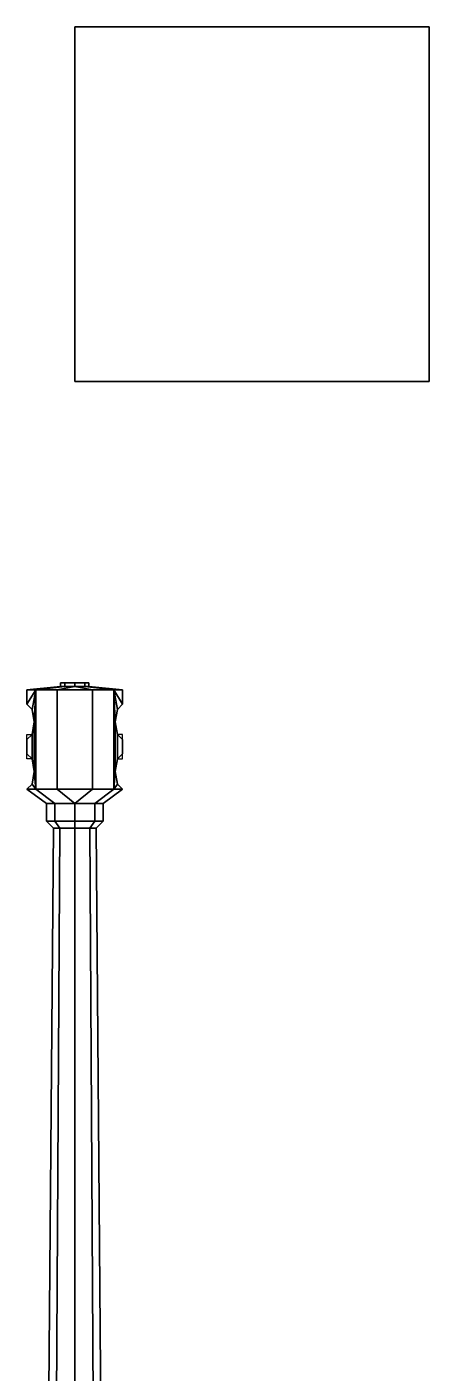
# Model space of a CAD drawing. Header units: millimetres. Extents: x -1.7 to 1.6, y -3.2 to 7.1.
# Drawn here: x -0.135 to 1, y 3.353 to 7.15 of the extents above; entities that cross this region are included whole.
import ezdxf

# ---------------------------------------------------------------- set-up
doc = ezdxf.new("R2010")
doc.units = ezdxf.units.MM
doc.header["$MEASUREMENT"] = 0
doc.layers.add('barrel', color=1, linetype='Continuous')

msp = doc.modelspace()

# ---------------------------------------------------------------- linework, layer by layer
for points in [[(1, 7.15, -5.72), (1, 7.15, -6.72), (0, 7.15, -6.72), (0, 7.15, -5.72)], [(1, 7.15, -6.72), (1, 6.15, -6.72), (0, 6.15, -6.72), (0, 7.15, -6.72)], [(0, 7.15, -6.72), (0, 6.15, -6.72), (0, 6.15, -5.72), (0, 7.15, -5.72)], [(0, 7.15, -5.72), (0, 6.15, -5.72), (1, 6.15, -5.72), (1, 7.15, -5.72)], [(1, 6.15, -5.72), (1, 6.15, -6.72), (1, 7.15, -6.72), (1, 7.15, -5.72)], [(0, 6.15, -5.72), (0, 6.15, -6.72), (1, 6.15, -6.72), (1, 6.15, -5.72)]]:
    msp.add_3dface(points)
at = {"layer": 'barrel'}
for points in [[(-0.04, 5.29, 2.21), (-0.0283, 5.29, 2.1817), (-0.1101, 5.28, 2.1499), (-0.135, 5.28, 2.21)], [(-0.0283, 5.29, 2.2383), (-0.04, 5.29, 2.21), (-0.135, 5.28, 2.21), (-0.1101, 5.28, 2.2701)], [(-0.1101, 5.28, 2.2701), (-0.135, 5.24, 2.21), (-0.1204, 5.2254, 2.2454), (-0.1101, 5.28, 2.2701)], [(-0.135, 5.24, 2.21), (-0.135, 5.24, 2.21), (-0.1101, 5.28, 2.2701), (-0.135, 5.28, 2.21)], [(-0.135, 5.24, 2.21), (-0.135, 5.24, 2.21), (-0.135, 5.28, 2.21), (-0.1101, 5.28, 2.1499)], [(-0.1204, 5.2254, 2.1746), (-0.1204, 5.2254, 2.1746), (-0.135, 5.24, 2.21), (-0.1101, 5.28, 2.1499)], [(-0.1101, 5.28, 2.2701), (-0.1204, 5.2254, 2.2454), (-0.1143, 5.19, 2.26), (-0.1101, 5.28, 2.2701)], [(-0.1101, 5.28, 2.1499), (-0.1101, 5.28, 2.1499), (-0.1143, 5.19, 2.16), (-0.1204, 5.2254, 2.1746)], [(-0.1101, 5.28, 2.1499), (-0.1101, 5.28, 2.1499), (-0.1101, 5, 2.1499), (-0.1143, 5.05, 2.16)], [(-0.1143, 5.05, 2.26), (-0.1143, 5.05, 2.26), (-0.1101, 5, 2.2701), (-0.1101, 5.28, 2.2701)], [(-0.1101, 5.28, 2.2701), (-0.1143, 5.19, 2.26), (-0.1143, 5.05, 2.26), (-0.1101, 5.28, 2.2701)], [(-0.1101, 5.28, 2.1499), (-0.1101, 5.28, 2.1499), (-0.1143, 5.05, 2.16), (-0.1143, 5.19, 2.16)], [(0, 5.29, 2.25), (-0.0283, 5.29, 2.2383), (-0.1101, 5.28, 2.2701), (-0.05, 5.28, 2.295)], [(-0.0283, 5.29, 2.1817), (0, 5.29, 2.17), (-0.05, 5.28, 2.125), (-0.1101, 5.28, 2.1499)], [(-0.05, 5.28, 2.295), (-0.1101, 5.28, 2.2701), (-0.1101, 5, 2.2701), (-0.05, 5, 2.295)], [(-0.1101, 5.28, 2.1499), (-0.05, 5.28, 2.125), (-0.05, 5, 2.125), (-0.1101, 5, 2.1499)], [(0, 5.29, 2.25), (0, 5.29, 2.25), (-0.05, 5.28, 2.295), (0.05, 5.28, 2.295)], [(0, 5.29, 2.17), (0.05, 5.28, 2.125), (-0.05, 5.28, 2.125)], [(0.05, 5.28, 2.295), (-0.05, 5.28, 2.295), (-0.05, 5, 2.295), (0.05, 5, 2.295)], [(-0.05, 5.28, 2.125), (0.05, 5.28, 2.125), (0.05, 5, 2.125), (-0.05, 5, 2.125)], [(-0.0283, 5.3, 2.2383), (-0.04, 5.3, 2.21), (-0.04, 5.29, 2.21), (-0.0283, 5.29, 2.2383)], [(-0.04, 5.3, 2.21), (-0.0283, 5.3, 2.1817), (-0.0283, 5.29, 2.1817), (-0.04, 5.29, 2.21)], [(0, 5.3, 2.25), (-0.0283, 5.3, 2.2383), (-0.0283, 5.29, 2.2383), (0, 5.29, 2.25)], [(-0.0283, 5.3, 2.1817), (0, 5.3, 2.17), (0, 5.29, 2.17), (-0.0283, 5.29, 2.1817)], [(0.0283, 5.3, 2.2383), (0, 5.3, 2.25), (0, 5.29, 2.25), (0.0283, 5.29, 2.2383)], [(0, 5.3, 2.17), (0.0283, 5.3, 2.1817), (0.0283, 5.29, 2.1817), (0, 5.29, 2.17)], [(0, 5.29, 2.17), (0.0283, 5.29, 2.1817), (0.1101, 5.28, 2.1499), (0.05, 5.28, 2.125)], [(0.0283, 5.29, 2.2383), (0, 5.29, 2.25), (0.05, 5.28, 2.295), (0.1101, 5.28, 2.2701)], [(0.04, 5.3, 2.21), (0.0283, 5.3, 2.2383), (0.0283, 5.29, 2.2383), (0.04, 5.29, 2.21)], [(0.0283, 5.3, 2.1817), (0.04, 5.3, 2.21), (0.04, 5.29, 2.21), (0.0283, 5.29, 2.1817)], [(0.04, 5.29, 2.21), (0.0283, 5.29, 2.2383), (0.1101, 5.28, 2.2701), (0.135, 5.28, 2.21)], [(0.0283, 5.29, 2.1817), (0.04, 5.29, 2.21), (0.135, 5.28, 2.21), (0.1101, 5.28, 2.1499)], [(0.1101, 5.28, 2.2701), (0.05, 5.28, 2.295), (0.05, 5, 2.295), (0.1101, 5, 2.2701)], [(0.05, 5.28, 2.125), (0.1101, 5.28, 2.1499), (0.1101, 5, 2.1499), (0.05, 5, 2.125)], [(0.1101, 5.28, 2.2701), (0.1101, 5.28, 2.2701), (0.1143, 5.19, 2.26), (0.1204, 5.2254, 2.2454)], [(0.135, 5.24, 2.21), (0.135, 5.24, 2.21), (0.135, 5.28, 2.21), (0.1101, 5.28, 2.2701)], [(0.1204, 5.2254, 2.2454), (0.1204, 5.2254, 2.2454), (0.135, 5.24, 2.21), (0.1101, 5.28, 2.2701)], [(0.1101, 5.28, 2.2701), (0.1101, 5.28, 2.2701), (0.1101, 5, 2.2701), (0.1143, 5.05, 2.26)], [(0.1101, 5.28, 2.2701), (0.1101, 5.28, 2.2701), (0.1143, 5.05, 2.26), (0.1143, 5.19, 2.26)], [(0.1143, 5.05, 2.16), (0.1143, 5.05, 2.16), (0.1101, 5, 2.1499), (0.1101, 5.28, 2.1499)], [(0.135, 5.24, 2.21), (0.135, 5.24, 2.21), (0.1101, 5.28, 2.1499), (0.135, 5.28, 2.21)], [(0.1101, 5.28, 2.1499), (0.135, 5.24, 2.21), (0.1204, 5.2254, 2.1746), (0.1101, 5.28, 2.1499)], [(0.1101, 5.28, 2.1499), (0.1204, 5.2254, 2.1746), (0.1143, 5.19, 2.16), (0.1101, 5.28, 2.1499)], [(0.1101, 5.28, 2.1499), (0.1143, 5.19, 2.16), (0.1143, 5.05, 2.16), (0.1101, 5.28, 2.1499)], [(-0.1143, 5.19, 2.26), (-0.1204, 5.1546, 2.2454), (-0.1204, 5.0854, 2.2454), (-0.1143, 5.05, 2.26)], [(-0.1204, 5.1546, 2.1746), (-0.1143, 5.19, 2.16), (-0.1143, 5.05, 2.16), (-0.1204, 5.0854, 2.1746)], [(0.1204, 5.1546, 2.2454), (0.1143, 5.19, 2.26), (0.1143, 5.05, 2.26), (0.1204, 5.0854, 2.2454)], [(0.1143, 5.19, 2.16), (0.1204, 5.1546, 2.1746), (0.1204, 5.0854, 2.1746), (0.1143, 5.05, 2.16)], [(-0.1204, 5.1546, 2.2454), (-0.135, 5.14, 2.21), (-0.135, 5.1, 2.21), (-0.1204, 5.0854, 2.2454)], [(-0.135, 5.1546, 2.21), (-0.1204, 5.1546, 2.1746), (-0.1204, 5.0854, 2.1746), (-0.135, 5.0854, 2.21)], [(0.1204, 5.1546, 2.1746), (0.135, 5.14, 2.21), (0.135, 5.1, 2.21), (0.1204, 5.0854, 2.1746)], [(0.135, 5.1546, 2.21), (0.1204, 5.1546, 2.2454), (0.1204, 5.0854, 2.2454), (0.135, 5.0854, 2.21)], [(-0.1143, 5.05, 2.16), (-0.1143, 5.05, 2.16), (-0.1101, 5, 2.1499), (-0.1204, 5.0146, 2.1746)], [(-0.1204, 5.0146, 2.2454), (-0.1204, 5.0146, 2.2454), (-0.1101, 5, 2.2701), (-0.1143, 5.05, 2.26)], [(0.1143, 5.05, 2.26), (0.1143, 5.05, 2.26), (0.1101, 5, 2.2701), (0.1204, 5.0146, 2.2454)], [(0.1204, 5.0146, 2.1746), (0.1204, 5.0146, 2.1746), (0.1101, 5, 2.1499), (0.1143, 5.05, 2.16)], [(-0.1204, 5.0146, 2.1746), (-0.1204, 5.0146, 2.1746), (-0.1101, 5, 2.1499), (-0.135, 5, 2.21)], [(-0.135, 5, 2.21), (-0.135, 5, 2.21), (-0.1101, 5, 2.2701), (-0.1204, 5.0146, 2.2454)], [(0.1204, 5.0146, 2.2454), (0.1204, 5.0146, 2.2454), (0.1101, 5, 2.2701), (0.135, 5, 2.21)], [(0.135, 5, 2.21), (0.135, 5, 2.21), (0.1101, 5, 2.1499), (0.1204, 5.0146, 2.1746)], [(-0.135, 5, 2.21), (-0.1101, 5, 2.1499), (-0.0566, 4.96, 2.1534), (-0.08, 4.96, 2.21)], [(-0.1101, 5, 2.2701), (-0.135, 5, 2.21), (-0.08, 4.96, 2.21), (-0.0566, 4.96, 2.2666)], [(-0.05, 5, 2.295), (-0.1101, 5, 2.2701), (-0.0566, 4.96, 2.2666), (0, 4.96, 2.29)], [(-0.1101, 5, 2.1499), (-0.05, 5, 2.125), (0, 4.96, 2.13), (-0.0566, 4.96, 2.1534)], [(-0.05, 5, 2.125), (0.05, 5, 2.125), (0.05, 5, 2.125), (0, 4.96, 2.13)], [(0.05, 5, 2.295), (-0.05, 5, 2.295), (0, 4.96, 2.29)], [(0.1101, 5, 2.2701), (0.05, 5, 2.295), (0, 4.96, 2.29), (0.0566, 4.96, 2.2666)], [(0.05, 5, 2.125), (0.1101, 5, 2.1499), (0.0566, 4.96, 2.1534), (0, 4.96, 2.13)], [(0.1101, 5, 2.1499), (0.135, 5, 2.21), (0.08, 4.96, 2.21), (0.0566, 4.96, 2.1534)], [(0.135, 5, 2.21), (0.1101, 5, 2.2701), (0.0566, 4.96, 2.2666), (0.08, 4.96, 2.21)], [(-0.0566, 4.96, 2.2666), (-0.08, 4.96, 2.21), (-0.08, 4.91, 2.21), (-0.0566, 4.91, 2.2666)], [(-0.08, 4.96, 2.21), (-0.0566, 4.96, 2.1534), (-0.0566, 4.91, 2.1534), (-0.08, 4.91, 2.21)], [(0, 4.96, 2.29), (-0.0566, 4.96, 2.2666), (-0.0566, 4.91, 2.2666), (0, 4.91, 2.29)], [(-0.0566, 4.96, 2.1534), (0, 4.96, 2.13), (0, 4.91, 2.13), (-0.0566, 4.91, 2.1534)], [(0.0566, 4.96, 2.2666), (0, 4.96, 2.29), (0, 4.91, 2.29), (0.0566, 4.91, 2.2666)], [(0, 4.96, 2.13), (0.0566, 4.96, 2.1534), (0.0566, 4.91, 2.1534), (0, 4.91, 2.13)], [(0.08, 4.96, 2.21), (0.0566, 4.96, 2.2666), (0.0566, 4.91, 2.2666), (0.08, 4.91, 2.21)], [(0.0566, 4.96, 2.1534), (0.08, 4.96, 2.21), (0.08, 4.91, 2.21), (0.0566, 4.91, 2.1534)], [(-0.0424, 4.89, 2.1676), (-0.06, 4.89, 2.21), (-0.08, 4.91, 2.21), (-0.0566, 4.91, 2.1534)], [(-0.06, 4.89, 2.21), (-0.0424, 4.89, 2.2524), (-0.0566, 4.91, 2.2666), (-0.08, 4.91, 2.21)], [(0, 4.89, 2.15), (-0.0424, 4.89, 2.1676), (-0.0566, 4.91, 2.1534), (0, 4.91, 2.13)], [(-0.0424, 4.89, 2.2524), (0, 4.89, 2.27), (0, 4.91, 2.29), (-0.0566, 4.91, 2.2666)], [(0.0424, 4.89, 2.1676), (0, 4.89, 2.15), (0, 4.91, 2.13), (0.0566, 4.91, 2.1534)], [(0, 4.89, 2.27), (0.0424, 4.89, 2.2524), (0.0566, 4.91, 2.2666), (0, 4.91, 2.29)], [(0.06, 4.89, 2.21), (0.0424, 4.89, 2.1676), (0.0566, 4.91, 2.1534), (0.08, 4.91, 2.21)], [(0.0424, 4.89, 2.2524), (0.06, 4.89, 2.21), (0.08, 4.91, 2.21), (0.0566, 4.91, 2.2666)], [(-0.0601, 1.83, 2.1499), (-0.085, 1.83, 2.21), (-0.06, 4.89, 2.21), (-0.0424, 4.89, 2.1676)], [(-0.085, 1.83, 2.21), (-0.0601, 1.83, 2.2701), (-0.0424, 4.89, 2.2524), (-0.06, 4.89, 2.21)], [(0, 1.83, 2.125), (-0.0601, 1.83, 2.1499), (-0.0424, 4.89, 2.1676), (0, 4.89, 2.15)], [(-0.0601, 1.83, 2.2701), (0, 1.83, 2.295), (0, 4.89, 2.27), (-0.0424, 4.89, 2.2524)], [(0.0601, 1.83, 2.1499), (0, 1.83, 2.125), (0, 4.89, 2.15), (0.0424, 4.89, 2.1676)], [(0, 1.83, 2.295), (0.0601, 1.83, 2.2701), (0.0424, 4.89, 2.2524), (0, 4.89, 2.27)], [(0.085, 1.83, 2.21), (0.0601, 1.83, 2.1499), (0.0424, 4.89, 2.1676), (0.06, 4.89, 2.21)], [(0.0601, 1.83, 2.2701), (0.085, 1.83, 2.21), (0.06, 4.89, 2.21), (0.0424, 4.89, 2.2524)]]:
    msp.add_3dface(points, dxfattribs=at)

doc.saveas('drawing.dxf')
